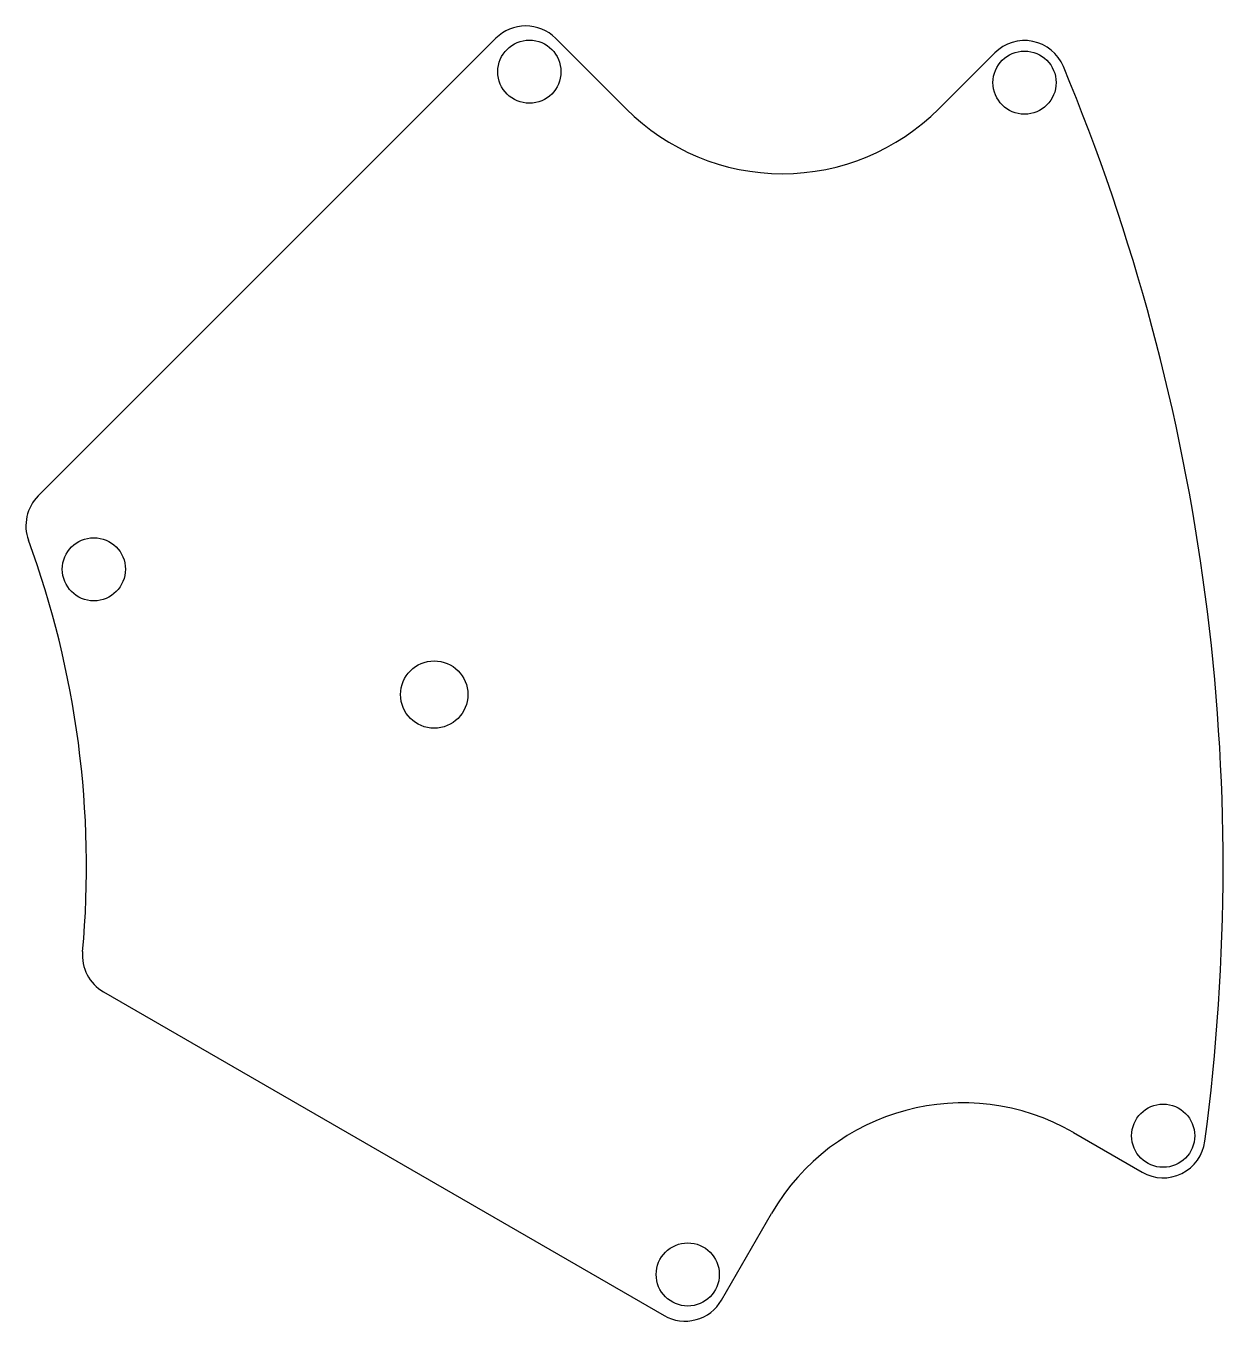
# Model space of a CAD drawing. Header units: millimetres. Extents: x -178.6 to -121.7, y 69.4 to 130.9.
import ezdxf

# ---------------------------------------------------------------- set-up
doc = ezdxf.new("R2010")
doc.units = ezdxf.units.MM
doc.layers.get('0').update_dxf_attribs({"linetype": 'CONTINUOUS'})

msp = doc.modelspace()

# ---------------------------------------------------------------- linework, layer by layer
for p, q in [((-156.263, 130.304), (-178.007, 108.56)), ((-150.075, 126.946), (-153.434, 130.304)), ((-132.563, 129.609), (-135.226, 126.946)), ((-174.905, 85.001), (-148.274, 69.626)), ((-128.824, 78.315), (-125.562, 76.432)), ((-145.542, 70.358), (-143.167, 74.472))]:
    msp.add_line(p, q)
for centre, radius in [((-154.672, 128.714), 1.5), ((-131.149, 128.195), 1.5), ((-175.363, 105.076), 1.5), ((-159.195, 99.124), 1.6), ((-124.562, 78.164), 1.5), ((-147.149, 71.575), 1.5)]:
    msp.add_circle(centre, radius)
for centre, radius, start, end in [((-154.848, 128.89), 2, 44.99959, 135.00004), ((-131.149, 128.195), 2, 22.56284, 135.00764), ((-220.715, 90.954), 99, -7.57691, 22.57695), ((-142.651, 134.37), 10.5, 225.00006, 315.00007), ((-176.593, 107.146), 2, 134.99028, 200.15548), ((-220.715, 90.954), 45, -5.15202, 20.15211), ((-173.905, 86.734), 2.001, 174.86295, 240.00238), ((-134.074, 69.222), 10.5, 60.00234, 149.99999), ((-124.562, 78.164), 2, 239.99532, 352.41975), ((-147.274, 71.358), 2, 239.99914, 329.99927)]:
    msp.add_arc(centre, radius, start, end)

doc.saveas('drawing.dxf')
